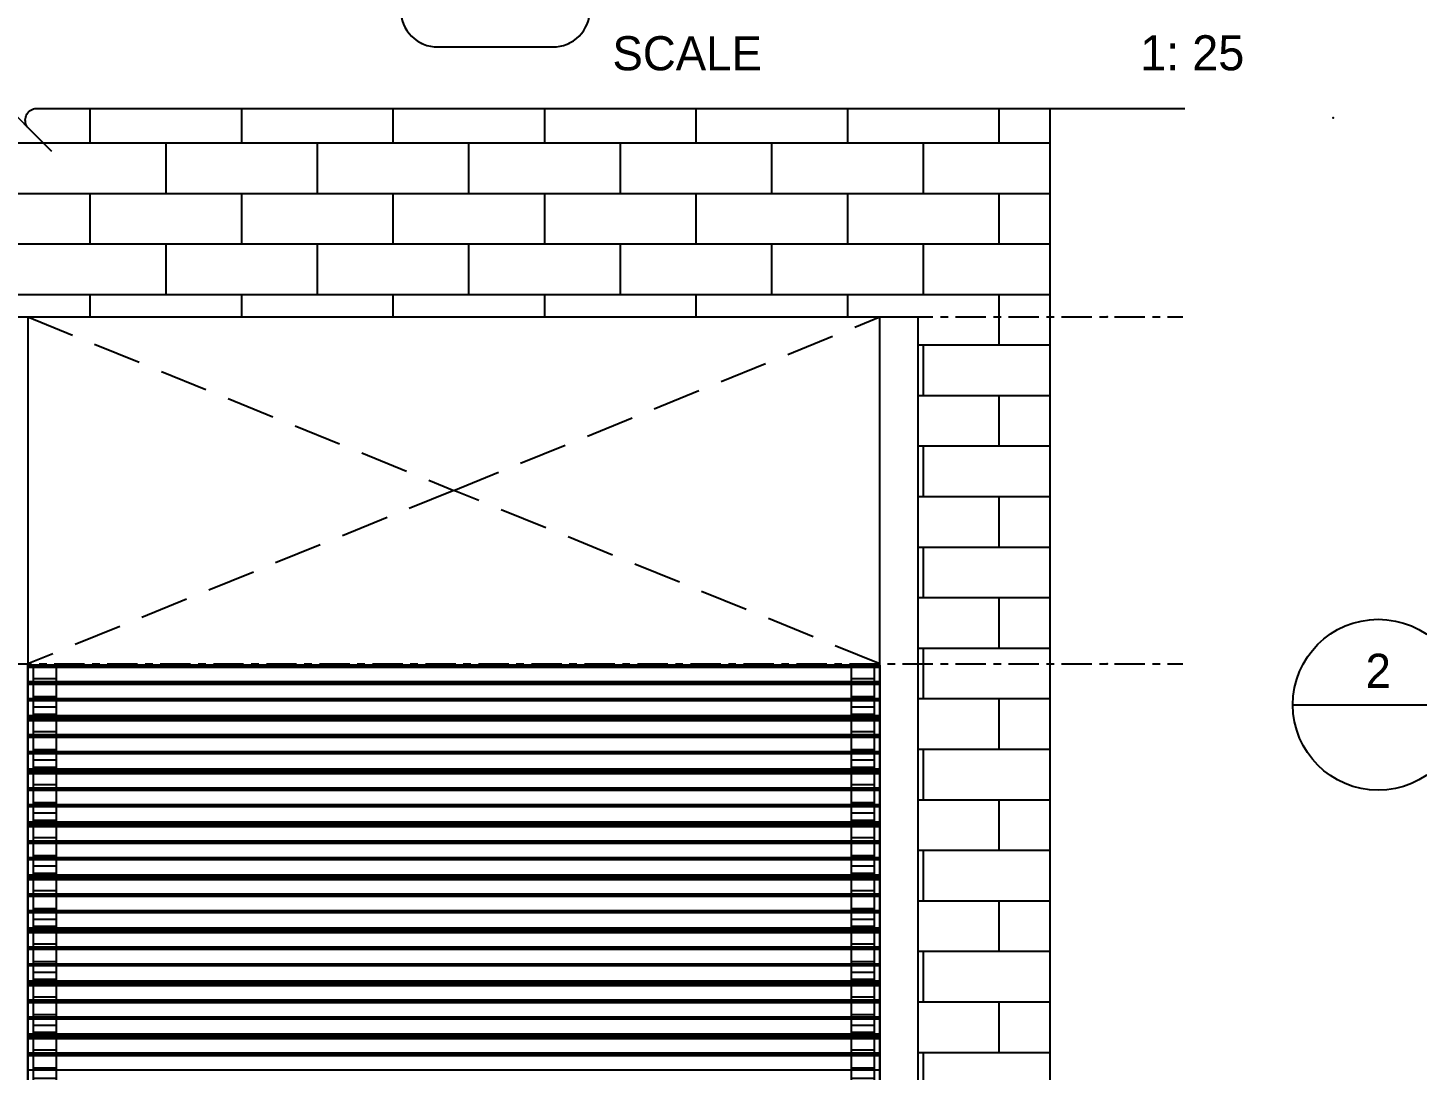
# Model space of a CAD drawing. Header units: millimetres. Extents: x -244126 to 368105, y -173968 to 259060.
# Drawn here: x -6932 to -5098, y 58751 to 60126 of the extents above; entities that cross this region are included whole.
import ezdxf
from ezdxf.enums import TextEntityAlignment as Align

# ---------------------------------------------------------------- set-up
doc = ezdxf.new("R2010")
doc.units = ezdxf.units.MM
doc.header["$MEASUREMENT"] = 0
for name, pattern in [('BORDER2', [22.225, 6.35, -3.175, 6.35, -3.175, 0, -3.175]), ('CENTER', [2, 1.25, -0.25, 0.25, -0.25]), ('HIDDEN', [9.525, 6.35, -3.175]), ('TA_GL_000.00010', [0.000275, 0.0001, -2.5e-05, 2.5e-05, -2.5e-05, 0.0001]), ('TA_GL_040.00000', [110, 40, -10, 10, -10, 40]), ('TA_HL_005.00000', [32.5, 17.75, -14.75])]:
    doc.linetypes.add(name, pattern=pattern)
for name, color, linetype in [('000 - GRID', 8, 'CENTER'), ('000 - H A T C H', 8, 'Continuous'), ('000 - SYMBOL CON', 1, 'Continuous'), ('000 - T E X T', 4, 'Continuous'), ('000 - WIPEOUT', 250, 'Continuous'), ('001 - ASCESSORIES', 1, 'Continuous'), ('002 - STRUCTURAL STEEL', 4, 'Continuous'), ('004 - WALL', 3, 'Continuous'), ('A04_TUBE SERIES', 7, 'Continuous')]:
    doc.layers.add(name, color=color, linetype=linetype)
doc.styles.add('Cetury Gothic', font='GOTHIC.TTF')
doc.styles.add('MtXpl_BrowalliaUPC', font='BrowalliaUPC.ttf')
doc.styles.add('TA', font='Cordia New.ttf', dxfattribs={"height": 4.5})

# ---------------------------------------------------------------- blocks, each defined once
blk = doc.blocks.new('*U3711')
at = {"layer": '000 - H A T C H'}
h = blk.add_hatch(dxfattribs=at)
h.set_pattern_fill('AR-BRSTD', color=0, scale=25)
h.set_pattern_definition([(0, (-1350, -100), (0, 66.675), []), (90, (-1350, -100), (-100, 66.675), [66.675, -66.675])])
h.paths.add_polyline_path([(-250, 3000), (-250, 0), (0, 0), (0, 2700), (2400, 2700), (2400, 0), (2650, 0), (2650, 3000)])
at = {"layer": '004 - WALL', "color": 0, "linetype": 'ByBlock'}
blk.add_lwpolyline([(2650, 3000), (-250, 3000), (-250, 0), (0, 0), (0, 2700), (2400, 2700), (2400, 0), (2650, 0), (2650, 3000)], close=True, dxfattribs=at)
blk = doc.blocks.new('*U3715')
at = {"layer": '002 - STRUCTURAL STEEL', "color": 0, "linetype": 'ByBlock'}
blk.add_lwpolyline([(0, 50), (2700, 50), (2700, 0), (0, 0)], close=True, dxfattribs=at)
blk = doc.blocks.new('*U3714')
at = {"layer": '002 - STRUCTURAL STEEL', "color": 0, "linetype": 'ByBlock'}
blk.add_lwpolyline([(0, 50), (2700, 50), (2700, 0), (0, 0)], close=True, dxfattribs=at)
blk = doc.blocks.new('*U3750')
at = {"color": 3}
blk.add_wipeout([(1.375, 3.006), (1.184, 2.931), (1.025, 2.8), (0.917, 2.625), (0.871, 2.424), (0.89, 2.219), (0.974, 2.031), (-0.969, 3.974), (-0.885, 3.787), (-0.866, 3.583), (-0.913, 3.384), (-1.021, 3.21), (-1.179, 3.079), (-1.37, 3.006), (-59.997, 3.02), (-59.997, -0.38), (60, -0.394), (60, 3.006)], dxfattribs=at).dxf.layer = '000 - WIPEOUT'
at = {"color": 250}
blk.add_lwpolyline([(60, 3.006), (60, 3.006)], dxfattribs=at)
at = {"layer": '000 - SYMBOL CON', "color": 0}
blk.add_line((1.375, 3.006), (60, 3.006), dxfattribs=at)
blk = doc.blocks.new('*U3718')
at = {"color": 3}
blk.add_wipeout([(-0.969, 1.974), (0.974, 0.031), (0.89, 0.219), (0.871, 0.424), (0.917, 0.625), (1.025, 0.8), (1.184, 0.931), (1.375, 1.006), (62.109, 1.006), (62.109, 4.406), (-62.792, 4.421), (-62.792, 1.021), (-1.37, 1.006), (-1.179, 1.079), (-1.021, 1.21), (-0.913, 1.384), (-0.866, 1.583), (-0.885, 1.787)], dxfattribs=at).dxf.layer = '000 - WIPEOUT'
at = {"color": 250}
blk.add_lwpolyline([(62.109, 1.006), (62.109, 1.006)], dxfattribs=at)
at = {"layer": '000 - SYMBOL CON', "color": 0, "extrusion": (0, 0, -1)}
blk.add_line((2.269, -1.263), (-2.269, 3.275), dxfattribs=at)
at = {"layer": '000 - SYMBOL CON', "color": 0}
blk.add_line((1.375, 1.006), (62.109, 1.006), dxfattribs=at)
at = {"layer": '000 - SYMBOL CON', "color": 0, "extrusion": (0, 0, -1)}
blk.add_arc((-1.507, 0.382), 0.638, 326.67996, 78.07944, dxfattribs=at)
blk = doc.blocks.new('*U3721')
at = {"color": 3}
blk.add_point((0, -2900), dxfattribs=at)
at = {"layer": '000 - GRID', "color": 0, "linetype": 'ByBlock'}
blk.add_line((0, 100), (0, -3000), dxfattribs=at)
at = {"style": 'TA', "flags": 1}
blk.add_attdef('LOCATION', (6, 6), '', height=4.5, dxfattribs=at)
blk = doc.blocks.new('*U864')
at = {"color": 4}
blk.add_line((-4.258, 5.701), (-39.258, 5.701), dxfattribs=at)
at = {"linetype": 'TA_GL_000.00010'}
blk.add_point((0, 18), dxfattribs=at)
for p in [(-4.258, 5.701), (0, 0)]:
    blk.add_point(p)
at = {"layer": '000 - SYMBOL CON', "color": 0, "linetype": 'ByBlock'}
blk.add_lwpolyline([(-47.299, 7.66, 0.414214), (-49.258, 5.701, 0.414214), (-47.299, 3.741), (-41.218, 3.741, 0.414214), (-39.258, 5.701, 0.414214), (-41.218, 7.66)], format="xyb", close=True, dxfattribs=at)
at = {"color": 4, "linetype": 'BORDER2', "style": 'Cetury Gothic'}
blk.add_text('SCALE', height=1.8, dxfattribs=at).set_placement((-38.07, 2.508))
at = {"color": 0, "style": 'TA'}
for tag, p in [('HEADING2', (-38.329, 10.65)), ('HEADING', (-38.329, 6.65))]:
    blk.add_attdef(tag, p, '', height=2.5, dxfattribs=at)
for tag, height, p in [('LO', 2.7, (-4.758, 6.65)), ('SC', 1.85, (-4.7, 2.508))]:
    blk.add_attdef(tag, text='', height=height, dxfattribs=at).set_placement(p, align=Align.RIGHT)
at = {"layer": '000 - T E X T', "color": 0, "style": 'MtXpl_BrowalliaUPC'}
blk.add_attdef('NO.CODE', text='', height=2, dxfattribs=at).set_placement((-44.258, 5.701), align=Align.MIDDLE_CENTER)
blk = doc.blocks.new('*U4247')
at = {"color": 2}
blk.add_line((-4.511, 0), (4.511, 0), dxfattribs=at)
blk.add_circle((0, 0), 4.511, dxfattribs=at)
at = {"color": 7}
blk.add_point((3.241, -3.241), dxfattribs=at)
at = {"layer": '000 - SYMBOL CON', "color": 2, "linetype": 'ByBlock'}
blk.add_lwpolyline([(16.516, -3.579), (14.45, 0), (4.511, 0)], dxfattribs=at)
at = {"color": 2, "style": 'Cetury Gothic'}
for tag, p in [('DETAIL_NO.', (0, 1.792)), ('DRAWING_NO.', (0, -1.792))]:
    blk.add_attdef(tag, text='', height=1.8, dxfattribs=at).set_placement(p, align=Align.MIDDLE_CENTER)
blk = doc.blocks.new('000 - ASSCESSORIES_FAMELINE_AL.FLEX_BK_FOR_70Z_[70Z-BK]_FRONT_VIEW')
at = {"layer": '001 - ASCESSORIES', "color": 8}
for p, q in [((-49.3, -15), (-49.3, 15)), ((-25.7, -15), (-25.7, 15)), ((-11.9, -15), (-11.9, 15)), ((-2.4, -15), (-2.4, 15))]:
    blk.add_line(p, q, dxfattribs=at)
at = {"layer": '001 - ASCESSORIES', "color": 0}
blk.add_lwpolyline([(-65.5, 15), (2.7, 15), (2.7, -15), (-65.5, -15)], close=True, dxfattribs=at)
blk = doc.blocks.new('*U3766')
at = {"color": 8}
for p, q in [((-1115.7, -225), (-1115.7, -1350)), ((-1115.5, -225), (-1115.5, -1350)), ((-1115.2, -225), (-1115.2, -1350)), ((-1114.9, -225), (-1114.9, -1350)), ((-1114.5, -225), (-1114.5, -1350)), ((-1114.2, -225), (-1114.2, -1350)), ((-1113.8, -225), (-1113.8, -1350)), ((-1113.4, -225), (-1113.4, -1350)), ((-1112.6, -225), (-1112.6, -1350)), ((-1093.7, -225), (-1093.7, -1350)), ((-1093.3, -225), (-1093.3, -1350)), ((-1092.9, -225), (-1092.9, -1350)), ((-1092.5, -225), (-1092.5, -1350)), ((-1092.1, -225), (-1092.1, -1350)), ((-1091.8, -225), (-1091.8, -1350)), ((-1091.8, -225), (-1091.8, -1350)), ((-1091.5, -225), (-1091.5, -1350)), ((-1091.2, -225), (-1091.2, -1350)), ((-1090.9, -225), (-1090.9, -1350)), ((-1090.7, -225), (-1090.7, -1350)), ((-1090.5, -225), (-1090.5, -1350)), ((-1071.5, -225), (-1071.5, -1350)), ((-1071.3, -225), (-1071.3, -1350)), ((-1071, -225), (-1071, -1350)), ((-1070.7, -225), (-1070.7, -1350)), ((-1070.4, -225), (-1070.4, -1350)), ((-1070.1, -225), (-1070.1, -1350)), ((-1069.7, -225), (-1069.7, -1350)), ((-1069.3, -225), (-1069.3, -1350)), ((-1068.9, -225), (-1068.9, -1350)), ((-1048.8, -225), (-1048.8, -1350)), ((-1048.4, -225), (-1048.4, -1350)), ((-1048, -225), (-1048, -1350)), ((-1047.6, -225), (-1047.6, -1350)), ((-1047.2, -225), (-1047.2, -1350)), ((-1046.9, -225), (-1046.9, -1350)), ((-1046.9, -225), (-1046.9, -1350)), ((-1046.6, -225), (-1046.6, -1350)), ((-1046.3, -225), (-1046.3, -1350)), ((-1046, -225), (-1046, -1350)), ((-1045.8, -225), (-1045.8, -1350)), ((-1045.7, -225), (-1045.7, -1350)), ((-1045.6, -225), (-1045.6, -1350)), ((-1045.5, -225), (-1045.5, -1350)), ((-1045.2, -225), (-1045.2, -1350)), ((-1044.9, -225), (-1044.9, -1350)), ((-1044.5, -225), (-1044.5, -1350)), ((-1044.2, -225), (-1044.2, -1350)), ((-1043.8, -225), (-1043.8, -1350)), ((-1043.4, -225), (-1043.4, -1350)), ((-1042.6, -225), (-1042.6, -1350)), ((-1023.7, -225), (-1023.7, -1350)), ((-1023.3, -225), (-1023.3, -1350)), ((-1022.9, -225), (-1022.9, -1350)), ((-1022.5, -225), (-1022.5, -1350)), ((-1022.1, -225), (-1022.1, -1350)), ((-1021.8, -225), (-1021.8, -1350)), ((-1021.8, -225), (-1021.8, -1350)), ((-1021.5, -225), (-1021.5, -1350)), ((-1021.2, -225), (-1021.2, -1350)), ((-1020.9, -225), (-1020.9, -1350)), ((-1020.7, -225), (-1020.7, -1350)), ((-1020.5, -225), (-1020.5, -1350)), ((-1001.5, -225), (-1001.5, -1350)), ((-1001.3, -225), (-1001.3, -1350)), ((-1001, -225), (-1001, -1350)), ((-1000.7, -225), (-1000.7, -1350)), ((-1000.4, -225), (-1000.4, -1350)), ((-1000.1, -225), (-1000.1, -1350)), ((-999.7, -225), (-999.7, -1350)), ((-999.3, -225), (-999.3, -1350)), ((-998.9, -225), (-998.9, -1350)), ((-978.8, -225), (-978.8, -1350)), ((-978.4, -225), (-978.4, -1350)), ((-978, -225), (-978, -1350)), ((-977.6, -225), (-977.6, -1350)), ((-977.2, -225), (-977.2, -1350)), ((-976.9, -225), (-976.9, -1350)), ((-976.9, -225), (-976.9, -1350)), ((-976.6, -225), (-976.6, -1350)), ((-976.3, -225), (-976.3, -1350)), ((-976, -225), (-976, -1350)), ((-975.8, -225), (-975.8, -1350)), ((-975.7, -225), (-975.7, -1350)), ((-975.6, -225), (-975.6, -1350)), ((-975.5, -225), (-975.5, -1350)), ((-975.2, -225), (-975.2, -1350)), ((-974.9, -225), (-974.9, -1350)), ((-974.5, -225), (-974.5, -1350)), ((-974.2, -225), (-974.2, -1350)), ((-973.8, -225), (-973.8, -1350)), ((-973.4, -225), (-973.4, -1350)), ((-972.6, -225), (-972.6, -1350)), ((-953.7, -225), (-953.7, -1350)), ((-953.3, -225), (-953.3, -1350)), ((-952.9, -225), (-952.9, -1350)), ((-952.5, -225), (-952.5, -1350)), ((-952.1, -225), (-952.1, -1350)), ((-951.8, -225), (-951.8, -1350)), ((-951.8, -225), (-951.8, -1350)), ((-951.5, -225), (-951.5, -1350)), ((-951.2, -225), (-951.2, -1350)), ((-950.9, -225), (-950.9, -1350)), ((-950.7, -225), (-950.7, -1350)), ((-950.5, -225), (-950.5, -1350)), ((-931.5, -225), (-931.5, -1350)), ((-931.3, -225), (-931.3, -1350)), ((-931, -225), (-931, -1350)), ((-930.7, -225), (-930.7, -1350)), ((-930.4, -225), (-930.4, -1350)), ((-930.1, -225), (-930.1, -1350)), ((-929.7, -225), (-929.7, -1350)), ((-929.3, -225), (-929.3, -1350)), ((-928.9, -225), (-928.9, -1350)), ((-908.8, -225), (-908.8, -1350)), ((-908.4, -225), (-908.4, -1350)), ((-908, -225), (-908, -1350)), ((-907.6, -225), (-907.6, -1350)), ((-907.2, -225), (-907.2, -1350)), ((-906.9, -225), (-906.9, -1350)), ((-906.9, -225), (-906.9, -1350)), ((-906.6, -225), (-906.6, -1350)), ((-906.3, -225), (-906.3, -1350)), ((-906, -225), (-906, -1350)), ((-905.8, -225), (-905.8, -1350)), ((-905.7, -225), (-905.7, -1350)), ((-905.6, -225), (-905.6, -1350)), ((-905.5, -225), (-905.5, -1350)), ((-905.2, -225), (-905.2, -1350)), ((-904.9, -225), (-904.9, -1350)), ((-904.5, -225), (-904.5, -1350)), ((-904.2, -225), (-904.2, -1350)), ((-903.8, -225), (-903.8, -1350)), ((-903.4, -225), (-903.4, -1350)), ((-902.6, -225), (-902.6, -1350)), ((-883.7, -225), (-883.7, -1350)), ((-883.3, -225), (-883.3, -1350)), ((-882.9, -225), (-882.9, -1350)), ((-882.5, -225), (-882.5, -1350)), ((-882.1, -225), (-882.1, -1350)), ((-881.8, -225), (-881.8, -1350)), ((-881.8, -225), (-881.8, -1350)), ((-881.5, -225), (-881.5, -1350)), ((-881.2, -225), (-881.2, -1350)), ((-880.9, -225), (-880.9, -1350)), ((-880.7, -225), (-880.7, -1350)), ((-880.5, -225), (-880.5, -1350)), ((-861.5, -225), (-861.5, -1350)), ((-861.3, -225), (-861.3, -1350)), ((-861, -225), (-861, -1350)), ((-860.7, -225), (-860.7, -1350)), ((-860.4, -225), (-860.4, -1350)), ((-860.1, -225), (-860.1, -1350)), ((-859.7, -225), (-859.7, -1350)), ((-859.3, -225), (-859.3, -1350)), ((-858.9, -225), (-858.9, -1350)), ((-838.8, -225), (-838.8, -1350)), ((-838.4, -225), (-838.4, -1350)), ((-838, -225), (-838, -1350)), ((-837.6, -225), (-837.6, -1350)), ((-837.2, -225), (-837.2, -1350)), ((-836.9, -225), (-836.9, -1350)), ((-836.9, -225), (-836.9, -1350)), ((-836.6, -225), (-836.6, -1350)), ((-836.3, -225), (-836.3, -1350)), ((-836, -225), (-836, -1350)), ((-835.8, -225), (-835.8, -1350)), ((-835.7, -225), (-835.7, -1350)), ((-835.6, -225), (-835.6, -1350)), ((-835.5, -225), (-835.5, -1350)), ((-835.2, -225), (-835.2, -1350)), ((-834.9, -225), (-834.9, -1350)), ((-834.5, -225), (-834.5, -1350)), ((-834.2, -225), (-834.2, -1350)), ((-833.8, -225), (-833.8, -1350)), ((-833.4, -225), (-833.4, -1350)), ((-832.6, -225), (-832.6, -1350)), ((-813.7, -225), (-813.7, -1350)), ((-813.3, -225), (-813.3, -1350)), ((-812.9, -225), (-812.9, -1350)), ((-812.5, -225), (-812.5, -1350)), ((-812.1, -225), (-812.1, -1350)), ((-811.8, -225), (-811.8, -1350)), ((-811.8, -225), (-811.8, -1350)), ((-811.5, -225), (-811.5, -1350)), ((-811.2, -225), (-811.2, -1350)), ((-810.9, -225), (-810.9, -1350)), ((-810.7, -225), (-810.7, -1350)), ((-810.5, -225), (-810.5, -1350)), ((-791.5, -225), (-791.5, -1350)), ((-791.3, -225), (-791.3, -1350)), ((-791, -225), (-791, -1350)), ((-790.7, -225), (-790.7, -1350)), ((-790.4, -225), (-790.4, -1350)), ((-790.1, -225), (-790.1, -1350)), ((-789.7, -225), (-789.7, -1350)), ((-789.3, -225), (-789.3, -1350)), ((-788.9, -225), (-788.9, -1350)), ((-768.8, -225), (-768.8, -1350)), ((-768.4, -225), (-768.4, -1350)), ((-768, -225), (-768, -1350)), ((-767.6, -225), (-767.6, -1350)), ((-767.2, -225), (-767.2, -1350)), ((-766.9, -225), (-766.9, -1350)), ((-766.9, -225), (-766.9, -1350)), ((-766.6, -225), (-766.6, -1350)), ((-766.3, -225), (-766.3, -1350)), ((-766, -225), (-766, -1350)), ((-765.8, -225), (-765.8, -1350)), ((-765.7, -225), (-765.7, -1350)), ((-765.6, -225), (-765.6, -1350)), ((-765.5, -225), (-765.5, -1350)), ((-765.2, -225), (-765.2, -1350)), ((-764.9, -225), (-764.9, -1350)), ((-764.5, -225), (-764.5, -1350)), ((-764.2, -225), (-764.2, -1350)), ((-763.8, -225), (-763.8, -1350)), ((-763.4, -225), (-763.4, -1350)), ((-762.6, -225), (-762.6, -1350)), ((-743.7, -225), (-743.7, -1350)), ((-743.3, -225), (-743.3, -1350)), ((-742.9, -225), (-742.9, -1350)), ((-742.5, -225), (-742.5, -1350)), ((-742.1, -225), (-742.1, -1350)), ((-741.8, -225), (-741.8, -1350)), ((-741.8, -225), (-741.8, -1350)), ((-741.5, -225), (-741.5, -1350)), ((-741.2, -225), (-741.2, -1350)), ((-740.9, -225), (-740.9, -1350)), ((-740.7, -225), (-740.7, -1350)), ((-740.5, -225), (-740.5, -1350)), ((-721.5, -225), (-721.5, -1350)), ((-721.3, -225), (-721.3, -1350)), ((-721, -225), (-721, -1350)), ((-720.7, -225), (-720.7, -1350)), ((-720.4, -225), (-720.4, -1350)), ((-720.1, -225), (-720.1, -1350)), ((-719.7, -225), (-719.7, -1350)), ((-719.3, -225), (-719.3, -1350)), ((-718.9, -225), (-718.9, -1350)), ((-698.8, -225), (-698.8, -1350)), ((-698.4, -225), (-698.4, -1350)), ((-698, -225), (-698, -1350)), ((-697.6, -225), (-697.6, -1350)), ((-697.2, -225), (-697.2, -1350)), ((-696.9, -225), (-696.9, -1350)), ((-696.9, -225), (-696.9, -1350)), ((-696.6, -225), (-696.6, -1350)), ((-696.3, -225), (-696.3, -1350)), ((-696, -225), (-696, -1350)), ((-695.8, -225), (-695.8, -1350)), ((-695.7, -225), (-695.7, -1350)), ((-695.6, -225), (-695.6, -1350)), ((-695.5, -225), (-695.5, -1350)), ((-695.2, -225), (-695.2, -1350)), ((-694.9, -225), (-694.9, -1350)), ((-694.5, -225), (-694.5, -1350)), ((-694.2, -225), (-694.2, -1350)), ((-693.8, -225), (-693.8, -1350)), ((-693.4, -225), (-693.4, -1350)), ((-692.6, -225), (-692.6, -1350)), ((-673.7, -225), (-673.7, -1350)), ((-673.3, -225), (-673.3, -1350)), ((-672.9, -225), (-672.9, -1350)), ((-672.5, -225), (-672.5, -1350)), ((-672.1, -225), (-672.1, -1350)), ((-671.8, -225), (-671.8, -1350)), ((-671.8, -225), (-671.8, -1350)), ((-671.5, -225), (-671.5, -1350)), ((-671.2, -225), (-671.2, -1350)), ((-670.9, -225), (-670.9, -1350)), ((-670.7, -225), (-670.7, -1350)), ((-670.5, -225), (-670.5, -1350)), ((-651.5, -225), (-651.5, -1350)), ((-651.3, -225), (-651.3, -1350)), ((-651, -225), (-651, -1350)), ((-650.7, -225), (-650.7, -1350)), ((-650.4, -225), (-650.4, -1350)), ((-650.1, -225), (-650.1, -1350)), ((-649.7, -225), (-649.7, -1350)), ((-649.3, -225), (-649.3, -1350)), ((-648.9, -225), (-648.9, -1350)), ((-628.8, -225), (-628.8, -1350)), ((-628.4, -225), (-628.4, -1350)), ((-628, -225), (-628, -1350)), ((-627.6, -225), (-627.6, -1350)), ((-627.2, -225), (-627.2, -1350)), ((-626.9, -225), (-626.9, -1350)), ((-626.9, -225), (-626.9, -1350)), ((-626.6, -225), (-626.6, -1350)), ((-626.3, -225), (-626.3, -1350)), ((-626, -225), (-626, -1350)), ((-625.8, -225), (-625.8, -1350)), ((-625.7, -225), (-625.7, -1350)), ((-625.6, -225), (-625.6, -1350)), ((-625.5, -225), (-625.5, -1350)), ((-625.2, -225), (-625.2, -1350)), ((-624.9, -225), (-624.9, -1350)), ((-624.5, -225), (-624.5, -1350)), ((-624.2, -225), (-624.2, -1350)), ((-623.8, -225), (-623.8, -1350)), ((-623.4, -225), (-623.4, -1350)), ((-622.6, -225), (-622.6, -1350)), ((-603.7, -225), (-603.7, -1350)), ((-603.3, -225), (-603.3, -1350)), ((-602.9, -225), (-602.9, -1350)), ((-602.5, -225), (-602.5, -1350)), ((-602.1, -225), (-602.1, -1350)), ((-601.8, -225), (-601.8, -1350)), ((-601.8, -225), (-601.8, -1350)), ((-601.5, -225), (-601.5, -1350)), ((-601.2, -225), (-601.2, -1350)), ((-600.9, -225), (-600.9, -1350)), ((-600.7, -225), (-600.7, -1350)), ((-600.5, -225), (-600.5, -1350)), ((-581.5, -225), (-581.5, -1350))]:
    blk.add_line(p, q, dxfattribs=at)
at = {"color": 3}
for points in [[(-1115.9, -225), (-1045.3, -225), (-1045.3, -1350), (-1115.9, -1350)], [(-1045.9, -225), (-975.3, -225), (-975.3, -1350), (-1045.9, -1350)], [(-975.9, -225), (-905.3, -225), (-905.3, -1350), (-975.9, -1350)], [(-905.9, -225), (-835.3, -225), (-835.3, -1350), (-905.9, -1350)], [(-835.9, -225), (-765.3, -225), (-765.3, -1350), (-835.9, -1350)], [(-765.9, -225), (-695.3, -225), (-695.3, -1350), (-765.9, -1350)], [(-695.9, -225), (-625.3, -225), (-625.3, -1350), (-695.9, -1350)], [(-625.9, -225), (-555.3, -225), (-555.3, -1350), (-625.9, -1350)]]:
    blk.add_lwpolyline(points, close=True, dxfattribs=at)
at = {"layer": '001 - ASCESSORIES'}
for p in [(-1049, -247.5), (-979, -247.5), (-909, -247.5), (-839, -247.5), (-769, -247.5), (-699, -247.5), (-629, -247.5), (-559, -247.5), (-1049, -1327.5), (-979, -1327.5), (-909, -1327.5), (-839, -1327.5), (-769, -1327.5), (-699, -1327.5), (-629, -1327.5), (-559, -1327.5)]:
    blk.add_blockref('000 - ASSCESSORIES_FAMELINE_AL.FLEX_BK_FOR_70Z_[70Z-BK]_FRONT_VIEW', p, dxfattribs=at)

msp = doc.modelspace()

# ---------------------------------------------------------------- linework, layer by layer
at = {"layer": 'A04_TUBE SERIES', "color": 8, "linetype": 'HIDDEN', "ltscale": 10}
for points in [[(-6932.46234, 59744.47557), (-6369.96234, 59515.55509), (-5807.46234, 59744.47557)], [(-5807.46234, 59286.6346), (-6369.96234, 59515.55509), (-6932.46234, 59286.6346)]]:
    msp.add_lwpolyline(points, dxfattribs=at)

# ---------------------------------------------------------------- block references
at = {"color": 8}
msp.add_blockref('*U3711', (-8157.46234, 57044.47557), dxfattribs=at)
at = {"color": 2, "rotation": 270}
msp.add_blockref('*U3766', (-5582.47976, 58169.1362), dxfattribs=at)
at = {"layer": '000 - SYMBOL CON', "linetype": 'TA_HL_005.00000'}
ref = msp.add_blockref('*U4247', (-5149.40724, 59232.75738), dxfattribs=dict(at, xscale=25, yscale=25, zscale=25))
ref.add_attrib('DETAIL_NO.', '2', dxfattribs={"layer": '0', "color": 2, "height": 45, "style": 'Cetury Gothic'}).set_placement((-5149.40724, 59277.55533), align=Align.MIDDLE_CENTER)
at = {"layer": '002 - STRUCTURAL STEEL', "color": 1, "rotation": 90}
for name, p in [('*U3715', (-6932.46234, 57044.47557)), ('*U3714', (-5757.46234, 57044.47557))]:
    msp.add_blockref(name, p, dxfattribs=at)

# ---------------------------------------------------------------- next in the draw order: block references
at = {"layer": '000 - SYMBOL CON', "color": 2, "xscale": 25, "yscale": 25, "zscale": 25, "rotation": 90}
msp.add_blockref('*U3750', (-5507.5887, 58544.37445), dxfattribs=at)

# ---------------------------------------------------------------- next in the draw order: block references
at = {"layer": '000 - GRID', "linetype": 'TA_GL_040.00000', "rotation": 90}
for p in [(-8407.46234, 59744.47557), (-8407.46234, 59286.6346)]:
    msp.add_blockref('*U3721', p, dxfattribs=at)
at = {"layer": '000 - SYMBOL CON', "color": 2, "xscale": 25, "yscale": 25, "zscale": 25}
msp.add_blockref('*U3718', (-6957.46234, 59994.47557), dxfattribs=at)

# ---------------------------------------------------------------- next in the draw order: block references
at = {"layer": '000 - T E X T', "xscale": 25, "yscale": 25, "zscale": 25}
msp.add_blockref('*U864', (-5208.75734, 60007.21246), dxfattribs=at).add_auto_attribs({'HEADING': 'DETAIL VIEW', 'LO': '1', 'SC': '1: 25'})

doc.saveas('drawing.dxf')
